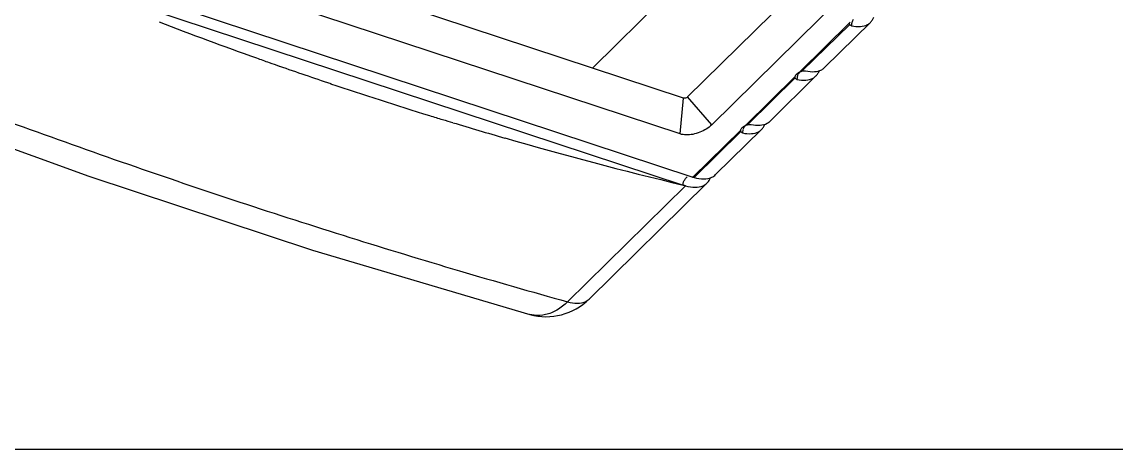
# Model space of a CAD drawing. Header units: millimetres. Extents: x 1786 to 2940, y -3417 to -1928.
# Drawn here: x 2134 to 2230.5, y -3409.7 to -3372 of the extents above; entities that cross this region are included whole.
import ezdxf

# ---------------------------------------------------------------- set-up
doc = ezdxf.new("R2010")
doc.units = ezdxf.units.MM

# ---------------------------------------------------------------- blocks, each defined once
blk = doc.blocks.new('*u7')
at = {"color": 7, "linetype": 'Continuous'}
for p, q in [((15.35, 119.63, 0), (15.35, 119.63, 0)), ((9.53, 118.13, 0), (-2.02, 106.76, 0)), ((11.64, 118.39, 0), (0.08, 107.03, 0)), ((-0.76, 106.2, 0), (-5.33, 101.7, 0)), ((65.01, 85.6, 0), (0.32, 106.96, 0)), ((-2.87, 105.93, 0), (-7.36, 101.51, 0)), ((-5.33, 101.56, 0), (-0.64, 106.17, 0)), ((64.16, 84.77, 0), (-0.52, 106.13, 0)), ((0.61, 101.94, 0), (0.28, 98.43, 0)), ((0.61, 101.94, 0), (57.23, 83.25, 0)), ((-40.95, 63.2, 0), (-2.48, 101.04, 0)), ((-6.02, 101.02, 0), (-10.67, 96.45, 0)), ((-10.66, 96.31, 0), (-5.79, 101.1, 0)), ((-5.32, 101.59, 0), (-5.33, 101.56, 0)), ((-2.48, 101.04, 0), (-0.12, 98.31, 0)), ((-8.21, 100.68, 0), (-12.7, 96.26, 0)), ((-38.57, 60.5, 0), (-0.12, 98.31, 0)), ((0.28, 98.43, 0), (56.1, 80.01, 0)), ((-11.36, 95.77, 0), (-16.01, 91.2, 0)), ((-16, 91.06, 0), (-11.13, 95.85, 0)), ((-10.66, 96.34, 0), (-10.66, 96.31, 0)), ((9.21, 95.48, 0), (-5.02, 81.49, 0)), ((-13.54, 95.43, 0), (-18.04, 91.01, 0)), ((-16, 91.09, 0), (-16, 91.06, 0))]:
    blk.add_line(p, q, dxfattribs=at)
at = {"color": 7, "linetype": 'Continuous', "elevation": 0}
blk.add_lwpolyline([(80.55, 98.11), (58.56, 106.09), (36.64, 113.33), (15.35, 119.63)], dxfattribs=at)
at = {"color": 7, "linetype": 'Continuous'}
for centre, radius, start, end in [((13.74, 113.85, 0), 6, 74.4557, 134.5299), ((-2.75, 99, 0), 7.47, 74.0478, 74.515), ((-2.75, 99, 0), 7.47, 73.5811, 74.0473), ((2.22, 114.75, 0), 8.01, 254.5227, 255.4185), ((-94.51, -286.92, 0), 405.13, 73.9063, 76.4624), ((-3.11, 98.29, 0), 8.26, 72.1856, 72.6294), ((-3.04, 98.49, 0), 8.04, 71.7324, 72.1851), ((-95.68, -291.04, 0), 409.42, 73.1656, 73.9093), ((-6.53, 101.8, 0), 1.03, 344.4712, 347.9314), ((-6.53, 101.79, 0), 1.03, 347.932, 349.8232), ((-96.03, -292.19, 0), 410.62, 73.0186, 73.1657), ((-96.22, -292.83, 0), 411.29, 72.8343, 73.0186), ((-97.19, -295.93, 0), 414.54, 71.4239, 72.8327), ((-98.58, -300.08, 0), 418.91, 70.6975, 71.425), ((-11.87, 96.55, 0), 1.03, 344.4712, 347.9314), ((-11.87, 96.54, 0), 1.03, 347.932, 349.8232), ((-99.17, -301.78, 0), 420.71, 70.5543, 70.6979), ((-99.39, -302.41, 0), 421.38, 70.3745, 70.5543), ((-101.34, -307.84, 0), 427.15, 69.0077, 70.3733), ((-17.21, 91.29, 0), 1.03, 344.4712, 347.9314), ((-17.21, 91.29, 0), 1.03, 347.932, 349.8232)]:
    blk.add_arc(centre, radius, start, end, dxfattribs=at)
for points, start_tangent, end_tangent in [([(11.64, 118.39, 0), (12.69, 119.2, 0), (13.8, 119.65, 0), (14.91, 119.71, 0), (15.35, 119.63, 0)], (0.721827, 0.692073), (0.963194, -0.268808)), ([(11.64, 118.39, 0), (10.68, 118.53, 0), (9.92, 118.39, 0), (9.53, 118.12, 0)], (-0.963699, 0.266991), (-0.717913, -0.696132)), ([(76.81, 96.88, 0), (65.7, 101, 0), (54.69, 104.91, 0), (43.78, 108.61, 0), (32.97, 112.08, 0), (22.25, 115.35, 0), (11.64, 118.39, 0)], (-0.93497, 0.354728), (-0.963415, 0.268016)), ([(-0.76, 106.2, 0), (-1.71, 106.34, 0), (-2.48, 106.19, 0), (-2.87, 105.93, 0)], (-0.963699, 0.266991), (-0.717978, -0.696066)), ([(-2.02, 106.76, 0), (-2.17, 106.59, 0), (-2.35, 106.24, 0)], (-0.717978, -0.696066), (-0.329132, -0.944284)), ([(0.08, 107.03, 0), (-0.87, 107.17, 0), (-1.64, 107.02, 0), (-2.02, 106.76, 0)], (-0.963699, 0.266991), (-0.717978, -0.696066)), ([(0.32, 106.95, 0), (0.27, 106.64, 0), (0.12, 106.36, 0), (-0.08, 106.15, 0)], (-0.017832, -0.999841), (-0.836828, -0.547466)), ([(0.2, 106.99, 0), (0.26, 106.98, 0), (0.32, 106.97, 0)], (0.967827, -0.251616), (0.971291, -0.237896)), ([(-5.5, 101.84, 0), (-6.38, 101.91, 0), (-7.08, 101.72, 0), (-7.36, 101.51, 0)], (-0.97744, 0.211215), (-0.713964, -0.700183)), ([(-2.48, 101.04, 0), (-1.95, 101.46, 0), (-1.31, 101.78, 0), (-0.62, 101.98, 0), (0.04, 102.03, 0), (0.61, 101.94, 0)], (0.712957, 0.701208), (0.949599, -0.313467)), ([(-6.35, 101.01, 0), (-7.23, 101.08, 0), (-7.92, 100.89, 0), (-8.2, 100.68, 0)], (-0.97744, 0.211215), (-0.713964, -0.700183)), ([(-7.36, 101.51, 0), (-7.55, 101.27, 0), (-7.69, 100.98, 0)], (-0.713964, -0.700183), (-0.321784, -0.946813)), ([(-6.24, 101, 0), (-6.35, 101.01, 0)], (-0.999837, 0.018041), (-0.97744, 0.211215)), ([(-6.02, 101.02, 0), (-6.13, 101, 0), (-6.24, 101, 0)], (-0.97566, -0.219287), (-0.999837, 0.018041)), ([(-5.79, 101.1, 0), (-5.86, 101.07, 0), (-5.94, 101.05, 0), (-6.02, 101.02, 0)], (-0.907779, -0.419448), (-0.97566, -0.219287)), ([(-5.81, 101.08, 0), (-5.67, 101.23, 0)], (0.765786, 0.643095), (0.568365, 0.822777)), ([(-5.37, 101.45, 0), (-5.44, 101.35, 0), (-5.53, 101.26, 0), (-5.65, 101.18, 0), (-5.79, 101.1, 0)], (-0.49214, -0.870516), (-0.91469, -0.404157)), ([(-5.67, 101.23, 0), (-5.54, 101.52, 0)], (0.568365, 0.822777), (0.267709, 0.9635)), ([(-5.52, 101.61, 0), (-5.5, 101.84, 0)], (0.176673, 0.98427), (-0.05142, 0.998677)), ([(-5.5, 101.84, 0), (-5.39, 101.78, 0), (-5.33, 101.7, 0)], (0.97744, -0.211215), (0.342976, -0.939344)), ([(-5.33, 101.56, 0), (-5.37, 101.45, 0)], (-0.238418, -0.971163), (-0.49214, -0.870516)), ([(-5.33, 101.7, 0), (-5.32, 101.63, 0), (-5.32, 101.59, 0)], (0.342976, -0.939344), (-0.134155, -0.99096)), ([(-0.12, 98.31, 0), (0, 98.4, 0), (0.15, 98.44, 0), (0.28, 98.43, 0)], (0.712957, 0.701208), (0.949599, -0.313467)), ([(-10.84, 96.59, 0), (-11.72, 96.66, 0), (-12.42, 96.47, 0), (-12.7, 96.26, 0)], (-0.97744, 0.211215), (-0.713964, -0.700183)), ([(-10.86, 96.36, 0), (-10.84, 96.59, 0)], (0.176673, 0.98427), (-0.05142, 0.998677)), ([(-10.84, 96.59, 0), (-10.73, 96.53, 0), (-10.67, 96.45, 0)], (0.97744, -0.211215), (0.342976, -0.939344)), ([(-11.68, 95.76, 0), (-12.56, 95.83, 0), (-13.26, 95.64, 0), (-13.54, 95.43, 0)], (-0.97744, 0.211215), (-0.713964, -0.700183)), ([(-12.7, 96.26, 0), (-12.89, 96.02, 0), (-13.03, 95.73, 0)], (-0.713964, -0.700183), (-0.321784, -0.946813)), ([(-11.58, 95.75, 0), (-11.68, 95.76, 0)], (-0.999837, 0.018041), (-0.97744, 0.211215)), ([(-11.36, 95.77, 0), (-11.47, 95.75, 0), (-11.58, 95.75, 0)], (-0.97566, -0.219287), (-0.999837, 0.018041)), ([(-11.13, 95.85, 0), (-11.2, 95.82, 0), (-11.27, 95.8, 0), (-11.36, 95.77, 0)], (-0.907779, -0.419448), (-0.97566, -0.219287)), ([(-11.15, 95.83, 0), (-11.01, 95.98, 0)], (0.765786, 0.643095), (0.568365, 0.822777)), ([(-10.71, 96.2, 0), (-10.78, 96.1, 0), (-10.87, 96.01, 0), (-10.98, 95.93, 0), (-11.13, 95.85, 0)], (-0.49214, -0.870516), (-0.91469, -0.404157)), ([(-11.01, 95.98, 0), (-10.88, 96.27, 0)], (0.568365, 0.822777), (0.267709, 0.9635)), ([(-10.66, 96.31, 0), (-10.71, 96.2, 0)], (-0.238418, -0.971163), (-0.49214, -0.870516)), ([(-10.67, 96.45, 0), (-10.66, 96.38, 0), (-10.66, 96.34, 0)], (0.342976, -0.939344), (-0.134155, -0.99096)), ([(-16.18, 91.34, 0), (-17.06, 91.41, 0), (-17.76, 91.22, 0), (-18.04, 91.01, 0)], (-0.97744, 0.211215), (-0.713964, -0.700183)), ([(-16.2, 91.11, 0), (-16.18, 91.34, 0)], (0.176673, 0.98427), (-0.05142, 0.998677)), ([(-16.18, 91.34, 0), (-16.06, 91.28, 0), (-16.01, 91.2, 0)], (0.97744, -0.211215), (0.342976, -0.939344)), ([(-16.01, 91.2, 0), (-15.99, 91.13, 0), (-16, 91.09, 0)], (0.342976, -0.939344), (-0.134155, -0.99096)), ([(-18.04, 91.01, 0), (-18.23, 90.77, 0), (-18.37, 90.48, 0)], (-0.713964, -0.700183), (-0.321784, -0.946813)), ([(-16.35, 90.73, 0), (-16.22, 91.02, 0)], (0.568365, 0.822777), (0.267709, 0.9635)), ([(-16, 91.06, 0), (-16.05, 90.95, 0)], (-0.238418, -0.971163), (-0.49214, -0.870516))]:
    blk.add_spline(points, degree=3, dxfattribs=dict(at, start_tangent=start_tangent, end_tangent=end_tangent))

msp = doc.modelspace()

# ---------------------------------------------------------------- linework, layer by layer
at = {"layer": 'Defpoints', "color": 2, "elevation": 0}
msp.add_lwpolyline([(2067.794, -3409.718), (2317.401, -3409.718), (2317.401, -3060.627), (2067.794, -3060.627)], close=True, dxfattribs=at)

# ---------------------------------------------------------------- block references
at = {"xscale": 0.9, "yscale": 0.9, "zscale": 0.9, "rotation": 180}
msp.add_blockref('*u7', (2192.598, -3290.173, 0), dxfattribs=at)

doc.saveas('drawing.dxf')
